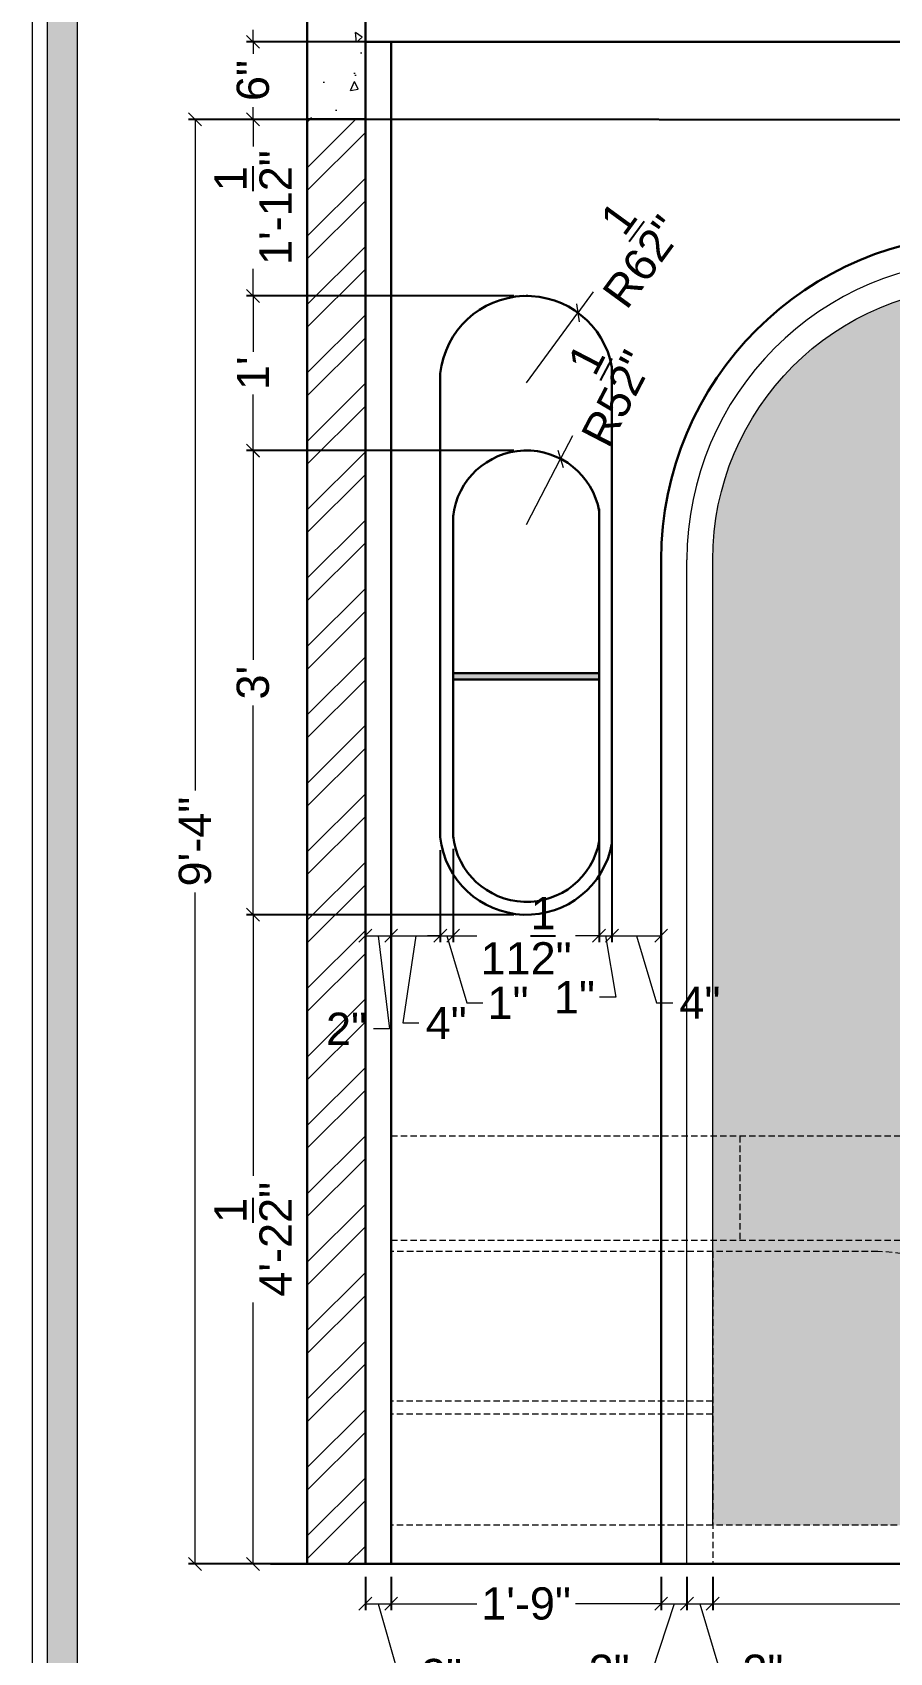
# Model space of a CAD drawing. Header units: millimetres. Extents: x 56222 to 3066687, y -650199 to -121287.
# Drawn here: x 132660.2 to 132726.6, y -184028.5 to -183902.9 of the extents above; entities that cross this region are included whole.
import ezdxf

# ---------------------------------------------------------------- set-up
doc = ezdxf.new("R2010")
doc.units = ezdxf.units.MM
doc.header["$MEASUREMENT"] = 0
doc.header["$PDMODE"] = 35
for name, pattern in [('00-Floor Plan$0$DASHED', [0.75, 0.5, -0.25]), ('CENTER', [2, 1.25, -0.25, 0.25, -0.25]), ('DASHED', [0.75, 0.5, -0.25]), ('DASHEDX2', [1.5, 1, -0.5])]:
    doc.linetypes.add(name, pattern=pattern)
doc.layers.get('Defpoints').update_dxf_attribs({"color": 220})
doc.layers.add('AR HATCH-7', color=7, linetype='Continuous')
for name, color, linetype, lineweight in [('dim05', 1, 'Continuous', 13), ('Dimension', 10, 'DASHEDX2', 20), ('FURNITURE', 32, 'Continuous', 9), ('HACHA', 253, 'Continuous', 5), ('SECTION ( SLAB PLine )', 104, 'Continuous', 30), ('wall', 7, 'Continuous', 30), ('XX~SLAB ( BEAM )~ ( DIM )', 7, 'Continuous', 9)]:
    doc.layers.add(name, color=color, linetype=linetype, lineweight=lineweight)
doc.styles.add('Arial', font='arial.ttf')
doc.styles.get("Standard").update_dxf_attribs({"font": 'arial.ttf', "height": 6})
doc.dimstyles.new('ISO-25', dxfattribs={"dimtxt": 2.5, "dimasz": 1, "dimexe": 0.5, "dimexo": 1, "dimtad": 0, "dimdec": 1, "dimlunit": 4, "dimtxsty": 'Standard', "dimblk": 'OBLIQUE', "dimcen": 2.5, "dimclrd": 1, "dimclre": 1, "dimclrt": 5, "dimadec": 0, "dimazin": 0, "dimtfac": 1, "dimtdec": 1, "dimtmove": 0, "dimatfit": 3, "dimfxl": 1, "dimlwd": -1, "dimarcsym": 0})

# ---------------------------------------------------------------- blocks, each defined once
blk = doc.blocks.new('_Oblique')
at = {"layer": 'wall', "color": 0, "lineweight": -2}
blk.add_line((-0.5, -0.5), (0.5, 0.5), dxfattribs=at)
blk = doc.blocks.new('*D338')
at = {"layer": 'Defpoints', "color": 0, "lineweight": 30, "transparency": 16777216}
for p in [(132685.98, -184021.62), (132687.98, -184021.62), (132687.98, -184024.7)]:
    blk.add_point(p, dxfattribs=at)
at = {"layer": 'dim05', "color": 1, "linetype": 'Continuous', "lineweight": -2, "transparency": 16777216}
for p, q in [((132685.98, -184022.62), (132685.98, -184025.2)), ((132687.98, -184022.62), (132687.98, -184025.2))]:
    blk.add_line(p, q, dxfattribs=at)
at = {"layer": 'dim05', "color": 1, "linetype": 'Continuous', "transparency": 16777216}
for p, q in [((132685.98, -184024.7), (132687.98, -184024.7)), ((132686.98, -184024.7), (132688.54, -184030.23)), ((132688.54, -184030.23), (132689.79, -184030.23))]:
    blk.add_line(p, q, dxfattribs=at)
at = {"layer": 'dim05', "color": 1, "transparency": 16777216, "rotation": 180}
blk.add_blockref('_Oblique', (132685.98, -184024.7), dxfattribs=at)
at = {"layer": 'dim05', "color": 1, "transparency": 16777216}
blk.add_blockref('_Oblique', (132687.98, -184024.7), dxfattribs=at)
at = {"layer": 'dim05', "color": 5, "lineweight": 25, "transparency": 16777216, "insert": (132691.88, -184030.23), "char_height": 2.5, "attachment_point": 5, "style": 'Arial'}
blk.add_mtext('2"', dxfattribs=at)
blk = doc.blocks.new('*D339')
at = {"layer": 'Defpoints', "color": 0, "lineweight": 30, "transparency": 16777216}
for p in [(132687.98, -184021.62), (132708.91, -184021.62), (132708.91, -184024.7)]:
    blk.add_point(p, dxfattribs=at)
at = {"layer": 'dim05', "color": 1, "linetype": 'Continuous', "lineweight": -2, "transparency": 16777216}
for p, q in [((132687.98, -184022.62), (132687.98, -184025.2)), ((132708.91, -184022.62), (132708.91, -184025.2))]:
    blk.add_line(p, q, dxfattribs=at)
at = {"layer": 'dim05', "color": 1, "linetype": 'Continuous', "transparency": 16777216}
for p, q in [((132687.98, -184024.7), (132694.61, -184024.7)), ((132708.91, -184024.7), (132702.28, -184024.7))]:
    blk.add_line(p, q, dxfattribs=at)
at = {"layer": 'dim05', "color": 1, "transparency": 16777216, "rotation": 180}
blk.add_blockref('_Oblique', (132687.98, -184024.7), dxfattribs=at)
at = {"layer": 'dim05', "color": 1, "transparency": 16777216}
blk.add_blockref('_Oblique', (132708.91, -184024.7), dxfattribs=at)
at = {"layer": 'dim05', "color": 5, "lineweight": 25, "transparency": 16777216, "insert": (132698.44, -184024.7), "char_height": 2.5, "attachment_point": 5, "style": 'Arial'}
blk.add_mtext('1\'-9"', dxfattribs=at)
blk = doc.blocks.new('*D340')
at = {"layer": 'Defpoints', "color": 0, "lineweight": 30, "transparency": 16777216}
for p in [(132708.91, -184021.62), (132710.91, -184021.62), (132710.91, -184024.7)]:
    blk.add_point(p, dxfattribs=at)
at = {"layer": 'dim05', "color": 1, "linetype": 'Continuous', "lineweight": -2, "transparency": 16777216}
for p, q in [((132708.91, -184022.62), (132708.91, -184025.2)), ((132710.91, -184022.62), (132710.91, -184025.2))]:
    blk.add_line(p, q, dxfattribs=at)
at = {"layer": 'dim05', "color": 1, "linetype": 'Continuous', "transparency": 16777216}
for p, q in [((132709.91, -184024.7), (132708.22, -184029.9)), ((132708.91, -184024.7), (132710.91, -184024.7)), ((132708.22, -184029.9), (132706.97, -184029.9))]:
    blk.add_line(p, q, dxfattribs=at)
at = {"layer": 'dim05', "color": 1, "transparency": 16777216, "rotation": 180}
blk.add_blockref('_Oblique', (132708.91, -184024.7), dxfattribs=at)
at = {"layer": 'dim05', "color": 1, "transparency": 16777216}
blk.add_blockref('_Oblique', (132710.91, -184024.7), dxfattribs=at)
at = {"layer": 'dim05', "color": 5, "lineweight": 25, "transparency": 16777216, "insert": (132704.88, -184029.9), "char_height": 2.5, "attachment_point": 5, "style": 'Arial'}
blk.add_mtext('2"', dxfattribs=at)
blk = doc.blocks.new('*D341')
at = {"layer": 'Defpoints', "color": 0, "lineweight": 30, "transparency": 16777216}
for p in [(132710.91, -184021.62), (132712.91, -184021.62), (132712.91, -184024.7)]:
    blk.add_point(p, dxfattribs=at)
at = {"layer": 'dim05', "color": 1, "linetype": 'Continuous', "lineweight": -2, "transparency": 16777216}
for p, q in [((132710.91, -184022.62), (132710.91, -184025.2)), ((132712.91, -184022.62), (132712.91, -184025.2))]:
    blk.add_line(p, q, dxfattribs=at)
at = {"layer": 'dim05', "color": 1, "linetype": 'Continuous', "transparency": 16777216}
for p, q in [((132710.91, -184024.7), (132712.91, -184024.7)), ((132711.91, -184024.7), (132713.47, -184029.9)), ((132713.47, -184029.9), (132714.72, -184029.9))]:
    blk.add_line(p, q, dxfattribs=at)
at = {"layer": 'dim05', "color": 1, "transparency": 16777216, "rotation": 180}
blk.add_blockref('_Oblique', (132710.91, -184024.7), dxfattribs=at)
at = {"layer": 'dim05', "color": 1, "transparency": 16777216}
blk.add_blockref('_Oblique', (132712.91, -184024.7), dxfattribs=at)
at = {"layer": 'dim05', "color": 5, "lineweight": 25, "transparency": 16777216, "insert": (132716.8, -184029.9), "char_height": 2.5, "attachment_point": 5, "style": 'Arial'}
blk.add_mtext('2"', dxfattribs=at)
blk = doc.blocks.new('*D342')
at = {"layer": 'Defpoints', "color": 0, "lineweight": 30, "transparency": 16777216}
for p in [(132712.91, -184021.62), (132757.35, -184021.62), (132757.35, -184024.7)]:
    blk.add_point(p, dxfattribs=at)
at = {"layer": 'dim05', "color": 1, "linetype": 'Continuous', "lineweight": -2, "transparency": 16777216}
for p, q in [((132712.91, -184022.62), (132712.91, -184025.2)), ((132757.35, -184022.62), (132757.35, -184025.2))]:
    blk.add_line(p, q, dxfattribs=at)
at = {"layer": 'dim05', "color": 1, "linetype": 'Continuous', "transparency": 16777216}
for p, q in [((132712.91, -184024.7), (132730.27, -184024.7)), ((132757.35, -184024.7), (132739.99, -184024.7))]:
    blk.add_line(p, q, dxfattribs=at)
at = {"layer": 'dim05', "color": 1, "transparency": 16777216, "rotation": 180}
blk.add_blockref('_Oblique', (132712.91, -184024.7), dxfattribs=at)
at = {"layer": 'dim05', "color": 1, "transparency": 16777216}
blk.add_blockref('_Oblique', (132757.35, -184024.7), dxfattribs=at)
at = {"layer": 'dim05', "color": 5, "lineweight": 25, "transparency": 16777216, "insert": (132735.13, -184024.7), "char_height": 2.5, "attachment_point": 5, "style": 'Arial'}
blk.add_mtext('3\'-8{\\H1x;\\S1/2;}"', dxfattribs=at)
blk = doc.blocks.new('*D347')
at = {"layer": 'Defpoints', "color": 0, "lineweight": 30, "transparency": 16777216}
for p in [(132677.27, -183971.29), (132698.48, -183971.29), (132691.05, -184021.62)]:
    blk.add_point(p, dxfattribs=at)
at = {"layer": 'dim05', "color": 1, "linetype": 'Continuous', "lineweight": -2, "transparency": 16777216}
for p, q in [((132697.48, -183971.29), (132676.77, -183971.29)), ((132690.05, -184021.62), (132676.77, -184021.62))]:
    blk.add_line(p, q, dxfattribs=at)
at = {"layer": 'dim05', "color": 1, "linetype": 'Continuous', "transparency": 16777216}
for p, q in [((132677.27, -183971.29), (132677.27, -183991.54)), ((132677.27, -184021.62), (132677.27, -184001.36))]:
    blk.add_line(p, q, dxfattribs=at)
at = {"layer": 'dim05', "color": 1, "transparency": 16777216}
for p, rotation in [((132677.27, -183971.29), 90), ((132677.27, -184021.62), 270)]:
    blk.add_blockref('_Oblique', p, dxfattribs=dict(at, rotation=rotation))
at = {"layer": 'dim05', "color": 5, "lineweight": 25, "transparency": 16777216, "insert": (132677.27, -183996.45), "char_height": 2.5, "attachment_point": 5, "rotation": 90, "style": 'Arial'}
blk.add_mtext('4\'-2{\\H1x;\\S1/2;}"', dxfattribs=at)
blk = doc.blocks.new('*D348')
at = {"layer": 'Defpoints', "color": 0, "lineweight": 30, "transparency": 16777216}
for p in [(132677.27, -183935.31), (132698.27, -183935.31), (132698.24, -183971.29)]:
    blk.add_point(p, dxfattribs=at)
at = {"layer": 'dim05', "color": 1, "linetype": 'Continuous', "lineweight": -2, "transparency": 16777216}
for p, q in [((132697.27, -183935.31), (132676.77, -183935.31)), ((132697.24, -183971.29), (132676.77, -183971.29))]:
    blk.add_line(p, q, dxfattribs=at)
at = {"layer": 'dim05', "color": 1, "linetype": 'Continuous', "transparency": 16777216}
for p, q in [((132677.27, -183935.31), (132677.27, -183951.52)), ((132677.27, -183971.29), (132677.27, -183955.07))]:
    blk.add_line(p, q, dxfattribs=at)
at = {"layer": 'dim05', "color": 1, "transparency": 16777216}
for p, rotation in [((132677.27, -183935.31), 90), ((132677.27, -183971.29), 270)]:
    blk.add_blockref('_Oblique', p, dxfattribs=dict(at, rotation=rotation))
at = {"layer": 'dim05', "color": 5, "lineweight": 25, "transparency": 16777216, "insert": (132677.27, -183953.3), "char_height": 2.5, "attachment_point": 5, "rotation": 90, "style": 'Arial'}
blk.add_mtext("3'", dxfattribs=at)
blk = doc.blocks.new('*D349')
at = {"layer": 'Defpoints', "color": 0, "lineweight": 30, "transparency": 16777216}
for p in [(132677.27, -183923.32), (132698.48, -183923.32), (132698.48, -183935.3)]:
    blk.add_point(p, dxfattribs=at)
at = {"layer": 'dim05', "color": 1, "linetype": 'Continuous', "lineweight": -2, "transparency": 16777216}
for p, q in [((132697.48, -183923.32), (132676.77, -183923.32)), ((132697.48, -183935.3), (132676.77, -183935.3))]:
    blk.add_line(p, q, dxfattribs=at)
at = {"layer": 'dim05', "color": 1, "linetype": 'Continuous', "transparency": 16777216}
for p, q in [((132677.27, -183923.32), (132677.27, -183927.65)), ((132677.27, -183935.3), (132677.27, -183930.97))]:
    blk.add_line(p, q, dxfattribs=at)
at = {"layer": 'dim05', "color": 1, "transparency": 16777216}
for p, rotation in [((132677.27, -183923.32), 90), ((132677.27, -183935.3), 270)]:
    blk.add_blockref('_Oblique', p, dxfattribs=dict(at, rotation=rotation))
at = {"layer": 'dim05', "color": 5, "lineweight": 25, "transparency": 16777216, "insert": (132677.27, -183929.31), "char_height": 2.5, "attachment_point": 5, "rotation": 90, "style": 'Arial'}
blk.add_mtext("1'", dxfattribs=at)
blk = doc.blocks.new('*D350')
at = {"layer": 'Defpoints', "color": 0, "lineweight": 30, "transparency": 16777216}
for p in [(132677.27, -183909.63), (132697.5, -183909.63), (132697.48, -183923.32)]:
    blk.add_point(p, dxfattribs=at)
at = {"layer": 'dim05', "color": 1, "linetype": 'Continuous', "lineweight": -2, "transparency": 16777216}
for p, q in [((132696.5, -183909.63), (132676.77, -183909.63)), ((132696.48, -183923.32), (132676.77, -183923.32))]:
    blk.add_line(p, q, dxfattribs=at)
at = {"layer": 'dim05', "color": 1, "linetype": 'Continuous', "transparency": 16777216}
for p, q in [((132677.27, -183909.63), (132677.27, -183911.73)), ((132677.27, -183923.32), (132677.27, -183921.22))]:
    blk.add_line(p, q, dxfattribs=at)
at = {"layer": 'dim05', "color": 1, "transparency": 16777216}
for p, rotation in [((132677.27, -183909.63), 90), ((132677.27, -183923.32), 270)]:
    blk.add_blockref('_Oblique', p, dxfattribs=dict(at, rotation=rotation))
at = {"layer": 'dim05', "color": 5, "lineweight": 25, "transparency": 16777216, "insert": (132677.27, -183916.47), "char_height": 2.5, "attachment_point": 5, "rotation": 90, "style": 'Arial'}
blk.add_mtext('1\'-1{\\H1x;\\S1/2;}"', dxfattribs=at)
blk = doc.blocks.new('*D351')
at = {"layer": 'Defpoints', "color": 0, "lineweight": 30, "transparency": 16777216}
for p in [(132677.27, -183903.62), (132689.63, -183903.62), (132689.63, -183909.63)]:
    blk.add_point(p, dxfattribs=at)
at = {"layer": 'dim05', "color": 1, "linetype": 'Continuous', "lineweight": -2, "transparency": 16777216}
for p, q in [((132688.63, -183903.62), (132676.77, -183903.62)), ((132688.63, -183909.63), (132676.77, -183909.63))]:
    blk.add_line(p, q, dxfattribs=at)
at = {"layer": 'dim05', "color": 1, "linetype": 'Continuous', "transparency": 16777216}
for p, q in [((132677.27, -183903.62), (132677.27, -183904.55)), ((132677.27, -183909.63), (132677.27, -183908.69))]:
    blk.add_line(p, q, dxfattribs=at)
at = {"layer": 'dim05', "color": 1, "transparency": 16777216}
for p, rotation in [((132677.27, -183903.62), 90), ((132677.27, -183909.63), 270)]:
    blk.add_blockref('_Oblique', p, dxfattribs=dict(at, rotation=rotation))
at = {"layer": 'dim05', "color": 5, "lineweight": 25, "transparency": 16777216, "insert": (132677.27, -183906.62), "char_height": 2.5, "attachment_point": 5, "rotation": 90, "style": 'Arial'}
blk.add_mtext('6"', dxfattribs=at)
blk = doc.blocks.new('*D352')
at = {"layer": 'Defpoints', "color": 0, "lineweight": 30, "transparency": 16777216}
for p in [(132677.27, -183897.62), (132687.98, -183897.62), (132687.98, -183903.62)]:
    blk.add_point(p, dxfattribs=at)
at = {"layer": 'dim05', "color": 1, "linetype": 'Continuous', "lineweight": -2, "transparency": 16777216}
for p, q in [((132686.98, -183897.62), (132676.77, -183897.62)), ((132686.98, -183903.62), (132676.77, -183903.62))]:
    blk.add_line(p, q, dxfattribs=at)
at = {"layer": 'dim05', "color": 1, "linetype": 'Continuous', "transparency": 16777216}
for p, q in [((132677.27, -183897.62), (132677.27, -183898.55)), ((132677.27, -183903.62), (132677.27, -183902.68))]:
    blk.add_line(p, q, dxfattribs=at)
at = {"layer": 'dim05', "color": 1, "transparency": 16777216}
for p, rotation in [((132677.27, -183897.62), 90), ((132677.27, -183903.62), 270)]:
    blk.add_blockref('_Oblique', p, dxfattribs=dict(at, rotation=rotation))
at = {"layer": 'dim05', "color": 5, "lineweight": 25, "transparency": 16777216, "insert": (132677.27, -183900.62), "char_height": 2.5, "attachment_point": 5, "rotation": 90, "style": 'Arial'}
blk.add_mtext('6"', dxfattribs=at)
blk = doc.blocks.new('*D353')
at = {"layer": 'Defpoints', "color": 0, "lineweight": 30, "transparency": 16777216}
for p in [(132685.98, -183968.6), (132687.98, -183968.25), (132687.98, -183972.92)]:
    blk.add_point(p, dxfattribs=at)
at = {"layer": 'dim05', "color": 1, "linetype": 'Continuous', "lineweight": -2, "transparency": 16777216}
for p, q in [((132685.98, -183969.6), (132685.98, -183973.42)), ((132687.98, -183969.25), (132687.98, -183973.42))]:
    blk.add_line(p, q, dxfattribs=at)
at = {"layer": 'dim05', "color": 1, "linetype": 'Continuous', "transparency": 16777216}
for p, q in [((132685.98, -183972.92), (132687.98, -183972.92)), ((132686.98, -183972.92), (132687.86, -183980.13)), ((132687.86, -183980.13), (132686.61, -183980.13))]:
    blk.add_line(p, q, dxfattribs=at)
at = {"layer": 'dim05', "color": 1, "transparency": 16777216, "rotation": 180}
blk.add_blockref('_Oblique', (132685.98, -183972.92), dxfattribs=at)
at = {"layer": 'dim05', "color": 1, "transparency": 16777216}
blk.add_blockref('_Oblique', (132687.98, -183972.92), dxfattribs=at)
at = {"layer": 'dim05', "color": 5, "lineweight": 25, "transparency": 16777216, "insert": (132684.52, -183980.13), "char_height": 2.5, "attachment_point": 5, "style": 'Arial'}
blk.add_mtext('2"', dxfattribs=at)
blk = doc.blocks.new('*D354')
at = {"layer": 'Defpoints', "color": 0, "lineweight": 30, "transparency": 16777216}
for p in [(132691.79, -183965.29), (132687.98, -183972.92), (132691.79, -183972.92)]:
    blk.add_point(p, dxfattribs=at)
at = {"layer": 'dim05', "color": 1, "linetype": 'Continuous', "lineweight": -2, "transparency": 16777216}
for p, q in [((132691.79, -183966.29), (132691.79, -183973.42)), ((132687.98, -183971.92), (132687.98, -183972.42))]:
    blk.add_line(p, q, dxfattribs=at)
at = {"layer": 'dim05', "color": 1, "linetype": 'Continuous', "transparency": 16777216}
for p, q in [((132687.98, -183972.92), (132691.79, -183972.92)), ((132689.89, -183972.92), (132688.88, -183979.68)), ((132688.88, -183979.68), (132690.13, -183979.68))]:
    blk.add_line(p, q, dxfattribs=at)
at = {"layer": 'dim05', "color": 1, "transparency": 16777216, "rotation": 180}
blk.add_blockref('_Oblique', (132687.98, -183972.92), dxfattribs=at)
at = {"layer": 'dim05', "color": 1, "transparency": 16777216}
blk.add_blockref('_Oblique', (132691.79, -183972.92), dxfattribs=at)
at = {"layer": 'dim05', "color": 5, "lineweight": 25, "transparency": 16777216, "insert": (132692.25, -183979.68), "char_height": 2.5, "attachment_point": 5, "style": 'Arial'}
blk.add_mtext('4"', dxfattribs=at)
blk = doc.blocks.new('*D355')
at = {"layer": 'Defpoints', "color": 0, "lineweight": 30, "transparency": 16777216}
for p in [(132691.79, -183965.29), (132692.79, -183965.18), (132692.79, -183972.92)]:
    blk.add_point(p, dxfattribs=at)
at = {"layer": 'dim05', "color": 1, "linetype": 'Continuous', "lineweight": -2, "transparency": 16777216}
for p, q in [((132692.79, -183966.18), (132692.79, -183973.42)), ((132691.79, -183966.29), (132691.79, -183973.42))]:
    blk.add_line(p, q, dxfattribs=at)
at = {"layer": 'dim05', "color": 1, "linetype": 'Continuous', "transparency": 16777216}
for p, q in [((132691.79, -183972.92), (132690.79, -183972.92)), ((132691.79, -183972.92), (132692.79, -183972.92)), ((132691.79, -183972.92), (132692.79, -183972.92)), ((132692.29, -183972.92), (132693.85, -183978.12)), ((132692.79, -183972.92), (132693.79, -183972.92)), ((132693.85, -183978.12), (132695.1, -183978.12))]:
    blk.add_line(p, q, dxfattribs=at)
at = {"layer": 'dim05', "color": 1, "transparency": 16777216}
blk.add_blockref('_Oblique', (132691.79, -183972.92), dxfattribs=at)
at = {"layer": 'dim05', "color": 1, "transparency": 16777216, "rotation": 180}
blk.add_blockref('_Oblique', (132692.79, -183972.92), dxfattribs=at)
at = {"layer": 'dim05', "color": 5, "lineweight": 25, "transparency": 16777216, "insert": (132697.04, -183978.12), "char_height": 2.5, "attachment_point": 5, "style": 'Arial'}
blk.add_mtext('1"', dxfattribs=at)
blk = doc.blocks.new('*D356')
at = {"layer": 'Defpoints', "color": 0, "lineweight": 30, "transparency": 16777216}
for p in [(132704.1, -183964.54), (132692.79, -183965.18), (132704.1, -183972.92)]:
    blk.add_point(p, dxfattribs=at)
at = {"layer": 'dim05', "color": 1, "linetype": 'Continuous', "lineweight": -2, "transparency": 16777216}
for p, q in [((132692.79, -183966.18), (132692.79, -183973.42)), ((132704.1, -183965.54), (132704.1, -183973.42))]:
    blk.add_line(p, q, dxfattribs=at)
at = {"layer": 'dim05', "color": 1, "linetype": 'Continuous', "transparency": 16777216}
for p, q in [((132692.79, -183972.92), (132694.62, -183972.92)), ((132704.1, -183972.92), (132702.27, -183972.92))]:
    blk.add_line(p, q, dxfattribs=at)
at = {"layer": 'dim05', "color": 1, "transparency": 16777216, "rotation": 180}
blk.add_blockref('_Oblique', (132692.79, -183972.92), dxfattribs=at)
at = {"layer": 'dim05', "color": 1, "transparency": 16777216}
blk.add_blockref('_Oblique', (132704.1, -183972.92), dxfattribs=at)
at = {"layer": 'dim05', "color": 5, "lineweight": 25, "transparency": 16777216, "insert": (132698.44, -183972.92), "char_height": 2.5, "attachment_point": 5, "style": 'Arial'}
blk.add_mtext('11{\\H1x;\\S1/2;}"', dxfattribs=at)
blk = doc.blocks.new('*D357')
at = {"layer": 'Defpoints', "color": 0, "lineweight": 30, "transparency": 16777216}
for p in [(132704.1, -183964.54), (132705.1, -183964.54), (132705.1, -183972.92)]:
    blk.add_point(p, dxfattribs=at)
at = {"layer": 'dim05', "color": 1, "linetype": 'Continuous', "lineweight": -2, "transparency": 16777216}
for p, q in [((132704.1, -183965.54), (132704.1, -183973.42)), ((132705.1, -183965.54), (132705.1, -183973.42))]:
    blk.add_line(p, q, dxfattribs=at)
at = {"layer": 'dim05', "color": 1, "linetype": 'Continuous', "transparency": 16777216}
for p, q in [((132704.1, -183972.92), (132703.1, -183972.92)), ((132704.1, -183972.92), (132705.1, -183972.92)), ((132704.1, -183972.92), (132705.1, -183972.92)), ((132704.6, -183972.92), (132705.39, -183977.69)), ((132705.1, -183972.92), (132706.1, -183972.92)), ((132705.39, -183977.69), (132704.14, -183977.69))]:
    blk.add_line(p, q, dxfattribs=at)
at = {"layer": 'dim05', "color": 1, "transparency": 16777216}
blk.add_blockref('_Oblique', (132704.1, -183972.92), dxfattribs=at)
at = {"layer": 'dim05', "color": 1, "transparency": 16777216, "rotation": 180}
blk.add_blockref('_Oblique', (132705.1, -183972.92), dxfattribs=at)
at = {"layer": 'dim05', "color": 5, "lineweight": 25, "transparency": 16777216, "insert": (132702.19, -183977.69), "char_height": 2.5, "attachment_point": 5, "style": 'Arial'}
blk.add_mtext('1"', dxfattribs=at)
blk = doc.blocks.new('*D358')
at = {"layer": 'Defpoints', "color": 0, "lineweight": 30, "transparency": 16777216}
for p in [(132705.1, -183964.54), (132708.91, -183964.54), (132708.91, -183972.92)]:
    blk.add_point(p, dxfattribs=at)
at = {"layer": 'dim05', "color": 1, "linetype": 'Continuous', "lineweight": -2, "transparency": 16777216}
for p, q in [((132705.1, -183965.54), (132705.1, -183973.42)), ((132708.91, -183965.54), (132708.91, -183973.42))]:
    blk.add_line(p, q, dxfattribs=at)
at = {"layer": 'dim05', "color": 1, "linetype": 'Continuous', "transparency": 16777216}
for p, q in [((132705.1, -183972.92), (132708.91, -183972.92)), ((132707, -183972.92), (132708.56, -183978.11)), ((132708.56, -183978.11), (132709.81, -183978.11))]:
    blk.add_line(p, q, dxfattribs=at)
at = {"layer": 'dim05', "color": 1, "transparency": 16777216, "rotation": 180}
blk.add_blockref('_Oblique', (132705.1, -183972.92), dxfattribs=at)
at = {"layer": 'dim05', "color": 1, "transparency": 16777216}
blk.add_blockref('_Oblique', (132708.91, -183972.92), dxfattribs=at)
at = {"layer": 'dim05', "color": 5, "lineweight": 25, "transparency": 16777216, "insert": (132711.92, -183978.11), "char_height": 2.5, "attachment_point": 5, "style": 'Arial'}
blk.add_mtext('4"', dxfattribs=at)
blk = doc.blocks.new('*D359')
at = {"layer": 'Defpoints', "color": 0, "lineweight": 30, "transparency": 16777216}
for p in [(132702.45, -183924.62), (132698.48, -183930.05)]:
    blk.add_point(p, dxfattribs=at)
at = {"layer": 'dim05', "color": 1, "linetype": 'Continuous', "transparency": 16777216}
for p in [(132703.63, -183923), (132698.48, -183930.05)]:
    blk.add_line(p, (132702.45, -183924.62), dxfattribs=at)
at = {"layer": 'dim05', "color": 1, "transparency": 16777216, "rotation": 233.8728678655042}
blk.add_blockref('_Oblique', (132702.45, -183924.62), dxfattribs=at)
at = {"layer": 'dim05', "color": 5, "lineweight": 25, "transparency": 16777216, "insert": (132706.08, -183919.63), "char_height": 2.5, "attachment_point": 5, "rotation": 53.8729, "style": 'Arial'}
blk.add_mtext('R6{\\H1x;\\S1/2;}"', dxfattribs=at)
blk = doc.blocks.new('*D360')
at = {"layer": 'Defpoints', "color": 0, "lineweight": 30, "transparency": 16777216}
for p in [(132701.11, -183935.94), (132698.48, -183941.03)]:
    blk.add_point(p, dxfattribs=at)
at = {"layer": 'dim05', "color": 1, "linetype": 'Continuous', "transparency": 16777216}
for p in [(132702.03, -183934.17), (132698.48, -183941.03)]:
    blk.add_line(p, (132701.11, -183935.94), dxfattribs=at)
at = {"layer": 'dim05', "color": 1, "transparency": 16777216, "rotation": 242.6577624622734}
blk.add_blockref('_Oblique', (132701.11, -183935.94), dxfattribs=at)
at = {"layer": 'dim05', "color": 5, "lineweight": 25, "transparency": 16777216, "insert": (132703.94, -183930.46), "char_height": 2.5, "attachment_point": 5, "rotation": 62.6578, "style": 'Arial'}
blk.add_mtext('R5{\\H1x;\\S1/2;}"', dxfattribs=at)
blk = doc.blocks.new('*D381')
at = {"layer": 'Defpoints', "color": 0, "lineweight": 30, "transparency": 16777216}
for p in [(132672.78, -183909.63), (132690.47, -183909.63), (132685.98, -184021.62)]:
    blk.add_point(p, dxfattribs=at)
at = {"layer": 'dim05', "color": 1, "linetype": 'Continuous', "lineweight": -2, "transparency": 16777216}
for p, q in [((132689.47, -183909.63), (132672.28, -183909.63)), ((132684.98, -184021.62), (132672.28, -184021.62))]:
    blk.add_line(p, q, dxfattribs=at)
at = {"layer": 'dim05', "color": 1, "linetype": 'Continuous', "transparency": 16777216}
for p, q in [((132672.78, -183909.63), (132672.78, -183961.67)), ((132672.78, -184021.62), (132672.78, -183969.57))]:
    blk.add_line(p, q, dxfattribs=at)
at = {"layer": 'dim05', "color": 1, "transparency": 16777216}
for p, rotation in [((132672.78, -183909.63), 90), ((132672.78, -184021.62), 270)]:
    blk.add_blockref('_Oblique', p, dxfattribs=dict(at, rotation=rotation))
at = {"layer": 'dim05', "color": 5, "lineweight": 25, "transparency": 16777216, "insert": (132672.78, -183965.62), "char_height": 2.5, "attachment_point": 5, "rotation": 90, "style": 'Arial'}
blk.add_mtext('9\'-4"', dxfattribs=at)

msp = doc.modelspace()

# ---------------------------------------------------------------- hatches: boundary and pattern name
at = {"layer": 'AR HATCH-7', "linetype": 'CENTER', "lineweight": 15, "true_color": 0x939598}
h = msp.add_hatch(dxfattribs=at)
h.set_pattern_fill('AR-CONC', color=252, angle=45)
h.set_pattern_definition([(95, (750.894, -271.045), (5.51551999, 4.62807079), [0.75, -8.25]), (40, (750.894, -271.045), (-6.29992167, 4.3376815), [0.6, -6.6]), (145.4514445, (751.354, -270.659), (-0.78440164, 8.96575221), [0.63740192, -7.01142112]), (91.1842, (749.48, -269.631), (8.71693388, 6.37613776), [1.125, -12.375]), (141.6356355, (750.206, -269.099), (-0.2790007, 13.4971167), [0.9561034, -10.5171376]), (36.184164, (749.48, -269.631), (-0.2790007, 13.4971167), [0.9, -9.9]), (66, (750.541, -269.277), (7.06771572, 1.37382476), [0.75, -8.25]), (11, (750.541, -269.277), (-3.40708593, 6.84808435), [0.6, -6.6]), (116.4514447, (751.13, -269.1627), (3.66062975, 8.22190906), [0.6374019, -7.01142112]), (82.5, (750.8943, -271.045), (-2.267931853, 2.439898176), [0, -6.52, 0, -6.7, 0, -6.625]), (52.5, (750.8943, -271.045), (-0.92872942, 4.6490945), [0, -3.82, 0, -6.37, 0, -2.525]), (12.5, (749.3174, -272.6218), (3.934181673, 3.615207618), [0, -2.5, 0, -7.8, 0, -10.35]), (2.5, (748.6103, -273.329), (3.41589983, 4.83159807), [0, -3.25, 0, -5.18, 0, -7.35])])
h.paths.add_polyline_path([(132768.34, -183892.62), (132681.48, -183892.62), (132681.48, -183909.62), (132685.98, -183909.62), (132685.98, -183897.62), (132768.34, -183897.62)])
h = msp.add_hatch(dxfattribs=at)
h.set_pattern_fill('ANSI32', color=252, scale=10)
h.set_pattern_definition([(45, (750.8943, -271.045), (-2.65165043, 2.65165043), []), (45, (752.662, -271.045), (-2.65165043, 2.65165043), [])])
h.paths.add_polyline_path([(132685.98, -183909.62), (132681.48, -183909.62), (132681.48, -184021.62), (132685.98, -184021.62)])
at = {"layer": 'AR HATCH-7', "linetype": 'CENTER', "lineweight": 30, "true_color": 0xcd2027, "transparency": 33554564}
h = msp.add_hatch(color=242, dxfattribs=at)
h.dxf.hatch_style = 1
h.set_gradient(color1=(246, 244, 243), color2=(194, 203, 199))
h.paths.add_polyline_path([(132752.91, -183956.63, -0.282997), (132755.35, -183952.67), (132755.35, -183943.78, 1), (132712.91, -183943.78), (132712.91, -184018.62), (132755.35, -184018.62), (132755.35, -183984.03, -0.282997), (132752.91, -183980.07, -0.282997), (132755.35, -183976.11), (132755.35, -183972.31, -0.282997), (132752.91, -183968.35, -0.282997), (132755.35, -183964.39), (132755.35, -183960.59, -0.282997)])
at = {"layer": 'AR HATCH-7', "linetype": 'CENTER', "lineweight": 30, "true_color": 0xc8c92d}
h = msp.add_hatch(color=52, dxfattribs=at)
h.dxf.hatch_style = 1
h.paths.add_polyline_path([(132704.1, -183952.55), (132692.79, -183952.55), (132692.79, -183953.05), (132704.1, -183953.05)])
at = {"layer": 'Dimension', "linetype": 'Continuous', "true_color": 0xd39e00}
h = msp.add_hatch(color=42, dxfattribs=at)
h.paths.add_polyline_path([(132661.33, -183880.11), (132661.33, -184113.44), (132992.83, -184113.44), (132992.83, -183880.11)])
h.paths.add_polyline_path([(132663.66, -183882.44), (132990.5, -183882.44), (132990.5, -184111.12), (132663.66, -184111.12)], flags=16)

# ---------------------------------------------------------------- linework, layer by layer
at = {"layer": 'Dimension', "color": 42, "linetype": 'Continuous', "true_color": 0xd39e00}
for points in [[(132660.17, -183878.95), (132993.99, -183878.95), (132993.99, -184114.61), (132660.17, -184114.61)], [(132661.33, -183880.11), (132992.83, -183880.11), (132992.83, -184113.44), (132661.33, -184113.44)], [(132663.66, -183882.44), (132990.5, -183882.44), (132990.5, -184111.12), (132663.66, -184111.12)]]:
    msp.add_lwpolyline(points, close=True, dxfattribs=at)
at = {"layer": 'FURNITURE', "lineweight": 30}
for p, q in [((132687.98, -183903.62), (132687.98, -184021.62)), ((132762.98, -183909.7), (132687.98, -183909.62)), ((132692.79, -183940.31), (132692.79, -183965.29)), ((132708.91, -184021.62), (132708.91, -183943.78)), ((132692.79, -183952.55), (132704.1, -183952.55)), ((132692.79, -183953.05), (132704.1, -183953.05))]:
    msp.add_line(p, q, dxfattribs=at)
at = {"layer": 'FURNITURE', "lineweight": 5}
msp.add_line((132710.91, -184021.62), (132710.91, -183943.78), dxfattribs=at)
at = {"layer": 'FURNITURE', "linetype": 'DASHED', "lineweight": 15}
for p, q in [((132715.02, -183988.44), (132715.02, -183996.54)), ((132725.7, -183997.4), (132687.98, -183997.4)), ((132712.91, -183997.4), (132712.91, -184021.62)), ((132712.91, -184009.01), (132687.98, -184009.01)), ((132712.91, -184010.01), (132687.98, -184010.01)), ((132712.91, -184018.62), (132687.98, -184018.62))]:
    msp.add_line(p, q, dxfattribs=at)
at = {"layer": 'FURNITURE', "lineweight": 30}
msp.add_lwpolyline([(132705.1, -183965.77), (132705.1, -183928.84, 0.865201), (132691.79, -183929.32), (132691.79, -183965.29)], format="xyb", dxfattribs=at)
for points in [[(132698.58, -183923.32), (132698.44, -183923.32)], [(132704.1, -183965.77), (132704.1, -183939.82)]]:
    msp.add_lwpolyline(points, dxfattribs=at)
at = {"layer": 'FURNITURE', "lineweight": 5}
msp.add_lwpolyline([(132712.91, -184018.62), (132712.91, -183943.78, -1), (132755.35, -183943.78), (132755.35, -183952.67)], format="xyb", dxfattribs=at)
at = {"layer": 'FURNITURE', "linetype": 'DASHED', "lineweight": 15}
for points in [[(132742.48, -183996.54), (132687.98, -183996.54), (132687.98, -183988.44), (132742.06, -183988.44)], [(132736.95, -184018.62), (132712.91, -184018.62)]]:
    msp.add_lwpolyline(points, dxfattribs=at)
at = {"layer": 'FURNITURE', "lineweight": 30}
for centre, radius, start, end in [((132734.13, -183943.78), 25.22, 0, 180), ((132698.48, -183941.03), 5.73, 10.3502, 173.8158), ((132698.48, -183964.56), 6.73, 186.1842, 349.6498), ((132698.48, -183964.56), 5.73, 186.1842, 349.6498)]:
    msp.add_arc(centre, radius, start, end, dxfattribs=at)
at = {"layer": 'FURNITURE', "lineweight": 5}
msp.add_arc((132734.13, -183943.78), 23.22, 0, 180, dxfattribs=at)
at = {"layer": 'FURNITURE', "linetype": 'DASHED', "lineweight": 15}
msp.add_arc((132725.59, -184008.78), 11.38, 356.8732, 89.4316, dxfattribs=at)
at = {"layer": 'HACHA', "color": 9, "linetype": '00-Floor Plan$0$DASHED', "lineweight": 5, "true_color": 0xc7c8ca}
msp.add_line((132685.98, -183909.62), (132768.34, -183909.62), dxfattribs=at)
at = {"layer": 'SECTION ( SLAB PLine )', "color": 1}
for p, q in [((132681.48, -183892.62), (132681.48, -183909.62)), ((132685.98, -183897.62), (132685.98, -183909.62)), ((132681.48, -183909.62), (132685.98, -183909.62)), ((132768.34, -184021.62), (132678.62, -184021.62))]:
    msp.add_line(p, q, dxfattribs=at)
at = {"layer": 'SECTION ( SLAB PLine )', "color": 6}
msp.add_line((132685.98, -183903.62), (132768.34, -183903.62), dxfattribs=at)
at = {"layer": 'XX~SLAB ( BEAM )~ ( DIM )', "lineweight": 30}
for p, q in [((132681.48, -183909.62), (132681.48, -184021.62)), ((132685.98, -183909.62), (132685.98, -184021.62))]:
    msp.add_line(p, q, dxfattribs=at)

# ---------------------------------------------------------------- dimensions: what is measured, and where the dimension line sits
at = {"layer": 'dim05', "color": 27, "lineweight": 25, "true_color": 0x7d5120}
for base, p1, p2, picture, middle in [((132677.27, -183897.62), (132687.98, -183903.62), (132687.98, -183897.62), '*D352', (132677.27, -183900.62)), ((132677.27, -183903.62), (132689.63, -183909.63), (132689.63, -183903.62), '*D351', (132677.27, -183906.62)), ((132672.78, -183909.63), (132685.98, -184021.62), (132690.47, -183909.63), '*D381', (132672.78, -183965.62)), ((132677.27, -183909.63), (132697.48, -183923.32), (132697.5, -183909.63), '*D350', (132677.27, -183916.47)), ((132677.27, -183923.32), (132698.48, -183935.3), (132698.48, -183923.32), '*D349', (132677.27, -183929.31)), ((132677.27, -183935.31), (132698.24, -183971.29), (132698.27, -183935.31), '*D348', (132677.27, -183953.3)), ((132677.27, -183971.29), (132691.05, -184021.62), (132698.48, -183971.29), '*D347', (132677.27, -183996.45))]:
    dim = msp.add_linear_dim(base=base, p1=p1, p2=p2, angle=90, dimstyle='ISO-25', override={"dimtxsty": 'Arial', "dimtmove": 1}, dxfattribs=at)
    dim.commit()
    dim.dimension.update_dxf_attribs({"geometry": picture, "text_midpoint": middle})
for center, mpoint, picture, middle in [((132698.48, -183930.05), (132702.45, -183924.62), '*D359', (132706.08, -183919.63)), ((132698.48, -183941.03), (132701.11, -183935.94), '*D360', (132703.94, -183930.46))]:
    dim = msp.add_radius_dim(center=center, mpoint=mpoint, dimstyle='ISO-25', override={"dimtxsty": 'Arial', "dimtmove": 1}, dxfattribs=at)
    dim.commit()
    dim.dimension.update_dxf_attribs({"geometry": picture, "text_midpoint": middle})
for base, p1, p2, picture, middle in [((132704.1, -183972.92), (132692.79, -183965.18), (132704.1, -183964.54), '*D356', (132698.44, -183972.92)), ((132708.91, -183972.92), (132705.1, -183964.54), (132708.91, -183964.54), '*D358', (132710.43, -183978.11)), ((132692.79, -183972.92), (132691.79, -183965.29), (132692.79, -183965.18), '*D355', (132695.73, -183978.12)), ((132708.91, -184024.7), (132687.98, -184021.62), (132708.91, -184021.62), '*D339', (132698.44, -184024.7)), ((132712.91, -184024.7), (132710.91, -184021.62), (132712.91, -184021.62), '*D341', (132715.34, -184029.9)), ((132757.35, -184024.7), (132712.91, -184021.62), (132757.35, -184021.62), '*D342', (132735.13, -184024.7))]:
    dim = msp.add_linear_dim(base=base, p1=p1, p2=p2, dimstyle='ISO-25', override={"dimtxsty": 'Arial', "dimtmove": 1}, dxfattribs=at)
    dim.commit()
    dim.dimension.update_dxf_attribs({"geometry": picture, "text_midpoint": middle})
for base, p1, p2, picture, middle in [((132705.1, -183972.92), (132704.1, -183964.54), (132705.1, -183964.54), '*D357', (132703.51, -183977.69)), ((132691.79, -183972.92), (132687.98, -183972.92), (132691.79, -183965.29), '*D354', (132690.76, -183979.68)), ((132687.98, -183972.92), (132685.98, -183968.6), (132687.98, -183968.25), '*D353', (132685.98, -183980.13)), ((132687.98, -184024.7), (132685.98, -184021.62), (132687.98, -184021.62), '*D338', (132690.42, -184030.23)), ((132710.91, -184024.7), (132708.91, -184021.62), (132710.91, -184021.62), '*D340', (132706.34, -184029.9))]:
    dim = msp.add_linear_dim(base=base, p1=p1, p2=p2, dimstyle='ISO-25', override={"dimtxsty": 'Arial', "dimtmove": 1}, dxfattribs=at)
    dim.commit()
    dim.dimension.update_dxf_attribs({"geometry": picture, "text_midpoint": middle, "dimtype": 160})

doc.saveas('drawing.dxf')
